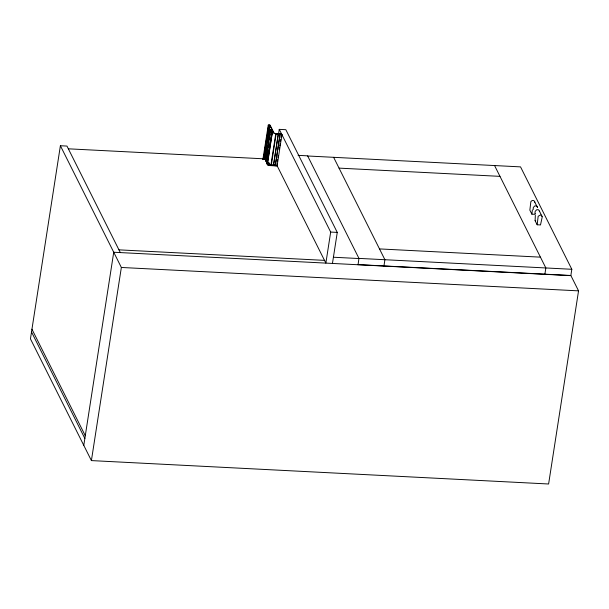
<?xml version="1.0" encoding="UTF-8"?>
<svg xmlns="http://www.w3.org/2000/svg" width="609" height="609" viewBox="0 0 609 609"><rect width="100%" height="100%" fill="white"/><g stroke="black" fill="none" stroke-linecap="round" stroke-linejoin="round"><path stroke-width="0.91" d="M539.407 211.018L542.238 216.911L540.503 224.942L537.161 224.774L535.113 220.679L535.326 215.335M537.161 224.774L538.173 216.256L540.389 215.03L541.226 215.19L542.109 216.416M535.212 214.345L531.878 214.17L529.853 210.135L530.858 201.617L532.197 200.468L533.91 200.551L537.633 207.677M531.878 214.17L532.365 209.976M120.316 252.583L66.975 146.076L60.39 145.734L30.45 338.87L91.403 460.594L548.61 483.995L578.55 290.858L570.93 275.649L113.731 252.248L83.783 445.385M91.403 460.594L121.351 267.465L60.39 145.734M262.86 159.611L268.272 125.035L270.137 125.241L273.943 132.846A1.507 0.571 8.8 0 0 275.71 133.531L281.297 133.82L281.944 134.597L277.11 165.762L267.96 165.252L263.689 156.178M263.157 159.627L263.423 157.906M263.842 156.33L264.123 154.503M264.405 152.669L265.973 142.582M266.255 140.748L266.536 138.921M266.826 137.086L267.107 135.251M267.389 133.417L268.386 126.999M268.264 125.073L268.683 125.911L263.857 157.076L269.049 125.926L268.668 125.165L269.764 125.226L272.512 130.699L267.678 161.865L266.582 161.811M269.688 125.073L264.961 156.247M269.764 125.226L264.938 156.391L266.11 158.736M265.585 154.572L265.867 152.745M266.156 150.91L266.438 149.076M266.719 147.241L267.008 145.406M267.435 142.658L267.716 140.824M267.998 138.989L268.287 137.162M268.569 135.327L268.851 133.493M269.14 131.658L269.422 129.824M269.711 127.989L270.137 125.241M272.512 130.699L271.416 130.646L270.442 129.405L265.973 160.593M265.684 160.73L270.518 129.557M266.681 156.011L267.107 153.262M267.397 151.428L267.678 149.593M267.96 147.759L268.249 145.924M268.531 144.097L268.813 142.262M269.239 139.514L269.528 137.68M269.81 135.845L270.091 134.01M270.381 132.176L270.807 129.428M270.442 129.405L271.736 131.993L266.902 163.159L272.101 132.016L271.492 130.798L272.588 130.851L273.654 132.983A1.507 0.571 8.8 0 0 275.42 133.668L276.09 134.292L278.29 134.406L273.456 165.572L278.214 134.254L276.379 134.163L276.151 133.706L281.274 133.965L281.503 134.422L280.041 134.345L275.283 165.663L280.041 134.345M276.151 133.706L271.264 165.458L270.586 164.833A1.507 0.571 8.8 0 1 268.82 164.148L267.754 162.017L272.588 130.851M268.074 164.856L268.348 163.128L269.247 163.174L269.056 165.054L268.15 165.009L271.013 165.031M268.15 165.009L268.424 163.281L269.323 163.326M269.056 165.054L269.247 163.174M270.952 164.849L275.786 133.683M278.541 133.919L279.249 129.359L285.834 129.694L337.264 232.402L332.453 263.438M277.11 165.762L277.095 163.319M277.377 161.484L277.658 159.649M277.948 157.815L278.237 155.508M279.226 149.57L279.516 147.256M279.79 145.901L280.079 143.587M280.505 141.318L280.787 139.484M281.069 137.649L281.64 133.988M279.249 129.359L330.679 232.067L325.868 263.103L276.988 165.488M358.054 264.755L358.945 258.391L571.813 269.285L570.854 275.496L357.978 264.603M383.952 265.927L384.911 259.723L333.633 157.32M544.888 274.164L545.847 267.952L494.569 165.557M280.117 134.498L281.944 134.597M298.106 155.348L307.591 155.835L359.021 258.543L333.42 257.234M307.667 155.988L520.535 166.881L571.813 269.285M68.345 148.817L264.763 158.865M266.278 161.629L264.009 157.107L264.276 155.379L266.224 159.155M266.658 161.964L267.754 162.017M266.696 163.608L268.599 163.707M266.643 163.95L268.546 164.049M272.71 164.795L275.451 164.932M339.046 168.122L499.981 176.359M273.03 164.955L275.588 165.092M272.908 165.123L275.755 165.275M271.553 165.328L273.38 165.42M275.207 165.511L276.669 165.587L276.44 165.13M277.011 165.93L269.414 165.541L269.109 164.932M533.157 209.656L533.317 207.456L534.9 205.865L536.62 205.956L537.503 207.182M535.623 213.485L534.877 213.477L535.22 211.262L536.811 209.671L538.523 209.755L539.536 211.483M535.113 220.679L535.684 220.709M330.679 232.067L337.264 232.402M379.506 248.914L540.434 257.15M118.938 249.85L324.825 260.386M121.351 267.465L578.55 290.858M269.064 164.605L269.444 165.366M264.945 158.69L267.884 164.544M31.95 329.218L85.283 435.724M31.516 331.974L84.857 438.488M534.801 201.785L534.923 202.279M270.107 164.582A1.507 0.571 8.8 0 1 269.239 164.179"/></g></svg>
